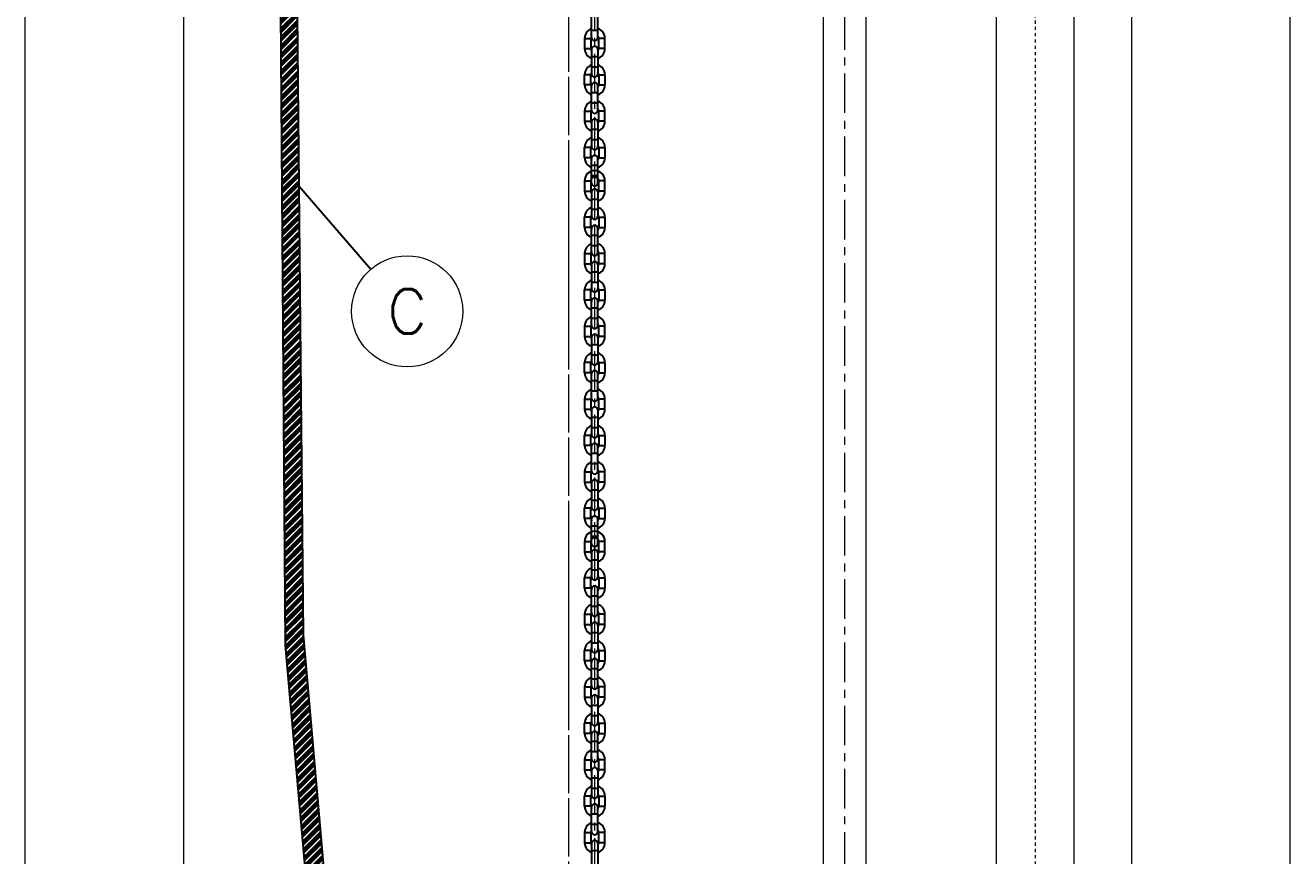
# Model space of a CAD drawing. Header units: millimetres. Extents: x 100 to 940, y 100 to 694.
# Drawn here: x 295.44 to 335.44, y 192.76 to 219.03 of the extents above; entities that cross this region are included whole.
import ezdxf
from ezdxf.enums import TextEntityAlignment as Align

# ---------------------------------------------------------------- set-up
doc = ezdxf.new("R2010")
doc.units = ezdxf.units.MM
doc.linetypes.add('CENTER', pattern=[2, 1.25, -0.25, 0.25, -0.25])
doc.linetypes.add('SGC_DASHDOT', pattern=[1, 0.5, -0.25, 0, -0.25])
for name, color, linetype, lineweight in [('CL', 1, 'CENTER', 9), ('OUTLINE', 6, 'Continuous', 9), ('PAREDE', 7, 'Continuous', 9), ('SGC-Anotaçoes (Dados da Peça)', 5, 'Continuous', 0), ('SGC-EIXOS', 9, 'SGC_DASHDOT', 9), ('SGC-Tubos (Desenho Bifilar)', 6, 'Continuous', 9)]:
    doc.layers.add(name, color=color, linetype=linetype, lineweight=lineweight)
doc.styles.add('SGC_Anotaçoes_Dados_da_Peça', font='txt.shx')

# ---------------------------------------------------------------- blocks, each defined once
blk = doc.blocks.new('BB-1-CA06-N10-D80-S0-L4149')
at = {"layer": 'SGC-EIXOS'}
blk.add_line((2074.67, 0), (-2074.67, 0), dxfattribs=at)
at = {"layer": 'SGC-Tubos (Desenho Bifilar)'}
for p, q in [((2055.67, 49), (-2055.67, 49)), ((2055.67, -49), (-2055.67, -49))]:
    blk.add_line(p, q, dxfattribs=at)

msp = doc.modelspace()

# ---------------------------------------------------------------- hatches: boundary and pattern name
h = msp.add_hatch()
h.set_pattern_fill('ANSI34', color=2, scale=0.01)
h.set_pattern_definition([(45, (-1446.4746, -293.94258), (-0.134703842, 0.134703842), []), (45, (-1446.4297, -293.94258), (-0.134703842, 0.134703842), []), (45, (-1446.3848, -293.94258), (-0.134703842, 0.134703842), []), (45, (-1446.3399, -293.94258), (-0.134703842, 0.134703842), [])])
h.paths.add_polyline_path([(310.063, 161.287), (310.298, 161.375), (310.515, 161.414), (310.344, 161.881), (310.011, 163.704), (309.404, 166.847), (307.531, 172.03), (306.083, 178.521), (304.229, 199.745), (303.949, 228.129), (303.748, 237.71), (302.147, 252.477), (301.67, 256.916), (301.557, 260.212), (301.394, 264.334), (301.384, 265.237), (300.885, 265.237), (300.895, 264.334), (301.199, 256.655), (303.214, 237.906), (303.45, 228.129), (303.653, 199.424), (305.557, 178.009), (307.087, 171.361), (308.763, 167.044), (309.612, 163.324), (309.864, 161.852)])

# ---------------------------------------------------------------- linework, layer by layer
at = {"color": 7, "linetype": 'Continuous'}
for p, q in [((313.353, 218.643), (313.353, 219.416)), ((313.551, 218.643), (313.551, 219.416)), ((313.13, 218.617), (313.13, 218.292)), ((313.327, 218.617), (313.327, 218.292)), ((313.577, 218.292), (313.577, 218.617)), ((313.775, 218.292), (313.775, 218.617)), ((313.353, 218.266), (313.353, 217.493)), ((313.551, 218.266), (313.551, 217.493)), ((313.13, 217.142), (313.13, 217.467)), ((313.327, 217.142), (313.327, 217.467)), ((313.577, 217.467), (313.577, 217.142)), ((313.775, 217.467), (313.775, 217.142)), ((313.353, 216.343), (313.353, 217.116)), ((313.551, 216.343), (313.551, 217.116)), ((313.13, 216.317), (313.13, 215.992)), ((313.327, 216.317), (313.327, 215.992)), ((313.577, 215.992), (313.577, 216.317)), ((313.775, 215.992), (313.775, 216.317)), ((313.353, 215.966), (313.353, 215.193)), ((313.551, 215.966), (313.551, 215.193)), ((313.13, 214.842), (313.13, 215.167)), ((313.327, 214.842), (313.327, 215.167)), ((313.353, 214.043), (313.353, 214.816)), ((313.551, 214.043), (313.551, 214.816)), ((313.577, 215.167), (313.577, 214.842)), ((313.775, 215.167), (313.775, 214.842)), ((313.13, 214.109), (313.13, 213.784)), ((313.327, 214.109), (313.327, 213.784)), ((313.577, 213.784), (313.577, 214.109)), ((313.775, 213.784), (313.775, 214.109)), ((313.353, 213.758), (313.353, 212.985)), ((313.551, 213.758), (313.551, 212.985)), ((313.13, 212.634), (313.13, 212.959)), ((313.327, 212.634), (313.327, 212.959)), ((313.577, 212.959), (313.577, 212.634)), ((313.775, 212.959), (313.775, 212.634)), ((313.353, 211.835), (313.353, 212.608)), ((313.551, 211.835), (313.551, 212.608)), ((313.13, 211.809), (313.13, 211.484)), ((313.327, 211.809), (313.327, 211.484)), ((313.577, 211.484), (313.577, 211.809)), ((313.775, 211.484), (313.775, 211.809)), ((313.353, 211.458), (313.353, 210.685)), ((313.551, 211.458), (313.551, 210.685)), ((313.13, 210.334), (313.13, 210.659)), ((313.327, 210.334), (313.327, 210.659)), ((313.577, 210.659), (313.577, 210.334)), ((313.775, 210.659), (313.775, 210.334)), ((313.353, 209.535), (313.353, 210.308)), ((313.551, 209.535), (313.551, 210.308)), ((313.13, 209.509), (313.13, 209.184)), ((313.327, 209.509), (313.327, 209.184)), ((313.577, 209.184), (313.577, 209.509)), ((313.775, 209.184), (313.775, 209.509)), ((313.353, 209.158), (313.353, 208.385)), ((313.551, 209.158), (313.551, 208.385)), ((313.13, 208.034), (313.13, 208.359)), ((313.327, 208.034), (313.327, 208.359)), ((313.353, 207.235), (313.353, 208.008)), ((313.551, 207.235), (313.551, 208.008)), ((313.577, 208.359), (313.577, 208.034)), ((313.775, 208.359), (313.775, 208.034)), ((313.13, 207.209), (313.13, 206.884)), ((313.327, 207.209), (313.327, 206.884)), ((313.577, 206.884), (313.577, 207.209)), ((313.775, 206.884), (313.775, 207.209)), ((313.353, 206.858), (313.353, 206.085)), ((313.551, 206.858), (313.551, 206.085)), ((313.13, 205.734), (313.13, 206.059)), ((313.327, 205.734), (313.327, 206.059)), ((313.577, 206.059), (313.577, 205.734)), ((313.775, 206.059), (313.775, 205.734)), ((313.353, 204.935), (313.353, 205.708)), ((313.551, 204.935), (313.551, 205.708)), ((313.13, 204.909), (313.13, 204.584)), ((313.327, 204.909), (313.327, 204.584)), ((313.577, 204.584), (313.577, 204.909)), ((313.775, 204.584), (313.775, 204.909)), ((313.353, 204.558), (313.353, 203.785)), ((313.551, 204.558), (313.551, 203.785)), ((313.13, 203.434), (313.13, 203.759)), ((313.327, 203.434), (313.327, 203.759)), ((313.577, 203.759), (313.577, 203.434)), ((313.775, 203.759), (313.775, 203.434)), ((313.353, 202.635), (313.353, 203.408)), ((313.551, 202.635), (313.551, 203.408)), ((313.13, 202.701), (313.13, 202.376)), ((313.327, 202.701), (313.327, 202.376)), ((313.577, 202.376), (313.577, 202.701)), ((313.775, 202.376), (313.775, 202.701)), ((313.353, 202.35), (313.353, 201.578)), ((313.551, 202.35), (313.551, 201.578)), ((313.13, 201.226), (313.13, 201.551)), ((313.327, 201.226), (313.327, 201.551)), ((313.353, 200.428), (313.353, 201.2)), ((313.551, 200.428), (313.551, 201.2)), ((313.577, 201.551), (313.577, 201.226)), ((313.775, 201.551), (313.775, 201.226)), ((313.13, 200.401), (313.13, 200.076)), ((313.327, 200.401), (313.327, 200.076)), ((313.577, 200.076), (313.577, 200.401)), ((313.775, 200.076), (313.775, 200.401)), ((313.353, 200.05), (313.353, 199.278)), ((313.551, 200.05), (313.551, 199.278)), ((313.13, 198.926), (313.13, 199.251)), ((313.327, 198.926), (313.327, 199.251)), ((313.577, 199.251), (313.577, 198.926)), ((313.775, 199.251), (313.775, 198.926)), ((313.353, 198.128), (313.353, 198.9)), ((313.551, 198.128), (313.551, 198.9)), ((313.13, 198.101), (313.13, 197.776)), ((313.327, 198.101), (313.327, 197.776)), ((313.577, 197.776), (313.577, 198.101)), ((313.775, 197.776), (313.775, 198.101)), ((313.353, 197.75), (313.353, 196.978)), ((313.551, 197.75), (313.551, 196.978)), ((313.13, 196.626), (313.13, 196.951)), ((313.327, 196.626), (313.327, 196.951)), ((313.577, 196.951), (313.577, 196.626)), ((313.775, 196.951), (313.775, 196.626)), ((313.353, 195.828), (313.353, 196.6)), ((313.551, 195.828), (313.551, 196.6)), ((313.13, 195.801), (313.13, 195.476)), ((313.327, 195.801), (313.327, 195.476)), ((313.577, 195.476), (313.577, 195.801)), ((313.775, 195.476), (313.775, 195.801)), ((313.353, 195.45), (313.353, 194.678)), ((313.551, 195.45), (313.551, 194.678)), ((313.13, 194.326), (313.13, 194.651)), ((313.327, 194.326), (313.327, 194.651)), ((313.577, 194.651), (313.577, 194.326)), ((313.775, 194.651), (313.775, 194.326)), ((313.353, 193.528), (313.353, 194.3)), ((313.551, 193.528), (313.551, 194.3)), ((313.13, 193.501), (313.13, 193.176)), ((313.327, 193.501), (313.327, 193.176)), ((313.577, 193.176), (313.577, 193.501)), ((313.775, 193.176), (313.775, 193.501)), ((313.353, 193.15), (313.353, 192.378)), ((313.551, 193.15), (313.551, 192.378))]:
    msp.add_line(p, q, dxfattribs=at)
at = {"color": 9, "linetype": 'Continuous'}
for p, q in [((313.551, 218.867), (313.353, 218.867)), ((313.13, 218.617), (313.327, 218.617)), ((313.775, 218.617), (313.577, 218.617)), ((313.13, 218.292), (313.327, 218.292)), ((313.353, 218.042), (313.551, 218.042)), ((313.775, 218.292), (313.577, 218.292)), ((313.353, 217.717), (313.551, 217.717)), ((313.327, 217.467), (313.13, 217.467)), ((313.577, 217.467), (313.775, 217.467)), ((313.327, 217.142), (313.13, 217.142)), ((313.551, 216.892), (313.353, 216.892)), ((313.577, 217.142), (313.775, 217.142)), ((313.551, 216.567), (313.353, 216.567)), ((313.13, 216.317), (313.327, 216.317)), ((313.775, 216.317), (313.577, 216.317)), ((313.13, 215.992), (313.327, 215.992)), ((313.353, 215.742), (313.551, 215.742)), ((313.775, 215.992), (313.577, 215.992)), ((313.353, 215.417), (313.551, 215.417)), ((313.327, 215.167), (313.13, 215.167)), ((313.327, 214.842), (313.13, 214.842)), ((313.577, 215.167), (313.775, 215.167)), ((313.577, 214.842), (313.775, 214.842)), ((313.551, 214.592), (313.353, 214.592)), ((313.13, 214.109), (313.327, 214.109)), ((313.551, 214.267), (313.353, 214.267)), ((313.775, 214.109), (313.577, 214.109)), ((313.13, 213.784), (313.327, 213.784)), ((313.775, 213.784), (313.577, 213.784)), ((313.353, 213.534), (313.551, 213.534)), ((313.353, 213.209), (313.551, 213.209)), ((313.327, 212.959), (313.13, 212.959)), ((313.577, 212.959), (313.775, 212.959)), ((313.327, 212.634), (313.13, 212.634)), ((313.577, 212.634), (313.775, 212.634)), ((313.551, 212.384), (313.353, 212.384)), ((313.551, 212.059), (313.353, 212.059)), ((313.13, 211.809), (313.327, 211.809)), ((313.775, 211.809), (313.577, 211.809)), ((313.13, 211.484), (313.327, 211.484)), ((313.353, 211.234), (313.551, 211.234)), ((313.775, 211.484), (313.577, 211.484)), ((313.353, 210.909), (313.551, 210.909)), ((313.327, 210.659), (313.13, 210.659)), ((313.577, 210.659), (313.775, 210.659)), ((313.327, 210.334), (313.13, 210.334)), ((313.551, 210.084), (313.353, 210.084)), ((313.577, 210.334), (313.775, 210.334)), ((313.551, 209.759), (313.353, 209.759)), ((313.13, 209.509), (313.327, 209.509)), ((313.775, 209.509), (313.577, 209.509)), ((313.13, 209.184), (313.327, 209.184)), ((313.353, 208.934), (313.551, 208.934)), ((313.775, 209.184), (313.577, 209.184)), ((313.353, 208.609), (313.551, 208.609)), ((313.327, 208.359), (313.13, 208.359)), ((313.327, 208.034), (313.13, 208.034)), ((313.577, 208.359), (313.775, 208.359)), ((313.577, 208.034), (313.775, 208.034)), ((313.551, 207.784), (313.353, 207.784)), ((313.13, 207.209), (313.327, 207.209)), ((313.551, 207.459), (313.353, 207.459)), ((313.775, 207.209), (313.577, 207.209)), ((313.13, 206.884), (313.327, 206.884)), ((313.775, 206.884), (313.577, 206.884)), ((313.353, 206.634), (313.551, 206.634)), ((313.327, 206.059), (313.13, 206.059)), ((313.353, 206.309), (313.551, 206.309)), ((313.577, 206.059), (313.775, 206.059)), ((313.327, 205.734), (313.13, 205.734)), ((313.577, 205.734), (313.775, 205.734)), ((313.551, 205.484), (313.353, 205.484)), ((313.13, 204.909), (313.327, 204.909)), ((313.551, 205.159), (313.353, 205.159)), ((313.775, 204.909), (313.577, 204.909)), ((313.13, 204.584), (313.327, 204.584)), ((313.775, 204.584), (313.577, 204.584)), ((313.353, 204.334), (313.551, 204.334)), ((313.353, 204.009), (313.551, 204.009)), ((313.327, 203.759), (313.13, 203.759)), ((313.577, 203.759), (313.775, 203.759)), ((313.327, 203.434), (313.13, 203.434)), ((313.577, 203.434), (313.775, 203.434)), ((313.551, 203.184), (313.353, 203.184)), ((313.551, 202.859), (313.353, 202.859)), ((313.13, 202.701), (313.327, 202.701)), ((313.775, 202.701), (313.577, 202.701)), ((313.13, 202.376), (313.327, 202.376)), ((313.353, 202.126), (313.551, 202.126)), ((313.775, 202.376), (313.577, 202.376)), ((313.353, 201.801), (313.551, 201.801)), ((313.327, 201.551), (313.13, 201.551)), ((313.327, 201.226), (313.13, 201.226)), ((313.577, 201.551), (313.775, 201.551)), ((313.577, 201.226), (313.775, 201.226)), ((313.551, 200.976), (313.353, 200.976)), ((313.13, 200.401), (313.327, 200.401)), ((313.551, 200.651), (313.353, 200.651)), ((313.775, 200.401), (313.577, 200.401)), ((313.13, 200.076), (313.327, 200.076)), ((313.775, 200.076), (313.577, 200.076)), ((313.353, 199.826), (313.551, 199.826)), ((313.327, 199.251), (313.13, 199.251)), ((313.353, 199.501), (313.551, 199.501)), ((313.577, 199.251), (313.775, 199.251)), ((313.327, 198.926), (313.13, 198.926)), ((313.577, 198.926), (313.775, 198.926)), ((313.551, 198.676), (313.353, 198.676)), ((313.13, 198.101), (313.327, 198.101)), ((313.551, 198.351), (313.353, 198.351)), ((313.775, 198.101), (313.577, 198.101)), ((313.13, 197.776), (313.327, 197.776)), ((313.775, 197.776), (313.577, 197.776)), ((313.353, 197.526), (313.551, 197.526)), ((313.353, 197.201), (313.551, 197.201)), ((313.327, 196.951), (313.13, 196.951)), ((313.577, 196.951), (313.775, 196.951)), ((313.327, 196.626), (313.13, 196.626)), ((313.577, 196.626), (313.775, 196.626)), ((313.551, 196.376), (313.353, 196.376)), ((313.551, 196.051), (313.353, 196.051)), ((313.13, 195.801), (313.327, 195.801)), ((313.775, 195.801), (313.577, 195.801)), ((313.13, 195.476), (313.327, 195.476)), ((313.353, 195.226), (313.551, 195.226)), ((313.775, 195.476), (313.577, 195.476)), ((313.353, 194.901), (313.551, 194.901)), ((313.327, 194.651), (313.13, 194.651)), ((313.577, 194.651), (313.775, 194.651)), ((313.327, 194.326), (313.13, 194.326)), ((313.551, 194.076), (313.353, 194.076)), ((313.577, 194.326), (313.775, 194.326)), ((313.551, 193.751), (313.353, 193.751)), ((313.13, 193.501), (313.327, 193.501)), ((313.775, 193.501), (313.577, 193.501)), ((313.13, 193.176), (313.327, 193.176)), ((313.353, 192.926), (313.551, 192.926)), ((313.775, 193.176), (313.577, 193.176))]:
    msp.add_line(p, q, dxfattribs=at)
at = {"color": 5}
msp.add_line((306.365, 211.31), (304.089, 213.937), dxfattribs=at)
at = {"color": 2}
for points in [[(300.885, 265.237), (300.895, 264.334), (300.961, 262.685), (301.058, 260.212), (301.199, 256.655), (301.648, 252.477), (303.214, 237.906), (303.45, 228.129), (303.653, 199.424), (305.557, 178.009), (307.087, 171.361), (308.763, 167.044), (309.612, 163.324), (309.864, 161.852), (310.072, 161.291)], [(301.384, 265.237), (301.394, 264.334), (301.46, 262.685), (301.557, 260.212), (301.67, 256.916), (302.147, 252.477), (303.748, 237.71), (303.949, 228.129), (304.229, 199.745), (306.083, 178.521), (307.531, 172.03), (309.404, 166.847), (310.011, 163.704), (310.344, 161.881), (310.527, 161.416)]]:
    msp.add_lwpolyline(points, dxfattribs=at)
at = {"color": 7, "linetype": 'Continuous'}
for centre, radius, start, end in [((313.452, 218.617), 0.323, 107.8475, 180), ((313.452, 218.617), 0.323, 0, 72.1525), ((313.452, 218.617), 0.125, 142.2678, 180), ((313.452, 218.643), 0.0988, 180, 0), ((313.452, 218.617), 0.125, 0, 37.7322), ((313.452, 218.292), 0.323, 180, 252.1525), ((313.452, 218.292), 0.125, 180, 217.7322), ((313.452, 218.266), 0.0988, 0, 180), ((313.452, 218.292), 0.323, 287.8475, 0), ((313.452, 218.292), 0.125, 322.2678, 0), ((313.452, 217.467), 0.323, 107.8475, 180), ((313.452, 217.467), 0.323, 0, 72.1525), ((313.452, 217.467), 0.125, 142.2678, 180), ((313.452, 217.493), 0.0988, 180, 0), ((313.452, 217.116), 0.0988, 0, 180), ((313.452, 217.467), 0.125, 0, 37.7322), ((313.452, 217.142), 0.323, 180, 252.1525), ((313.452, 217.142), 0.125, 180, 217.7322), ((313.452, 217.142), 0.323, 287.8475, 0), ((313.452, 217.142), 0.125, 322.2678, 0), ((313.452, 216.317), 0.323, 107.8475, 180), ((313.452, 216.317), 0.323, 0, 72.1525), ((313.452, 216.317), 0.125, 142.2678, 180), ((313.452, 216.343), 0.0988, 180, 0), ((313.452, 215.966), 0.0988, 0, 180), ((313.452, 216.317), 0.125, 0, 37.7322), ((313.452, 215.992), 0.323, 180, 252.1525), ((313.452, 215.992), 0.125, 180, 217.7322), ((313.452, 215.992), 0.323, 287.8475, 0), ((313.452, 215.992), 0.125, 322.2678, 0), ((313.452, 215.167), 0.323, 107.8475, 180), ((313.452, 215.167), 0.125, 142.2678, 180), ((313.452, 215.167), 0.323, 0, 72.1525), ((313.452, 215.167), 0.125, 0, 37.7322), ((313.452, 214.842), 0.323, 180, 252.1525), ((313.452, 214.842), 0.125, 180, 217.7322), ((313.452, 215.193), 0.0988, 180, 0), ((313.452, 214.816), 0.0988, 0, 180), ((313.452, 214.842), 0.323, 287.8475, 0), ((313.452, 214.842), 0.125, 322.2678, 0), ((313.452, 214.109), 0.323, 0, 180), ((313.452, 214.109), 0.125, 0, 180), ((313.452, 214.043), 0.0988, 180, 0), ((313.452, 213.784), 0.323, 180, 252.1525), ((313.452, 213.784), 0.125, 180, 217.7322), ((313.452, 213.758), 0.0988, 0, 180), ((313.452, 213.784), 0.323, 287.8475, 0), ((313.452, 213.784), 0.125, 322.2678, 0), ((313.452, 212.959), 0.323, 107.8475, 180), ((313.452, 212.959), 0.323, 0, 72.1525), ((313.452, 212.959), 0.125, 142.2678, 180), ((313.452, 212.985), 0.0988, 180, 0), ((313.452, 212.959), 0.125, 0, 37.7322), ((313.452, 212.634), 0.323, 180, 252.1525), ((313.452, 212.634), 0.125, 180, 217.7322), ((313.452, 212.608), 0.0988, 0, 180), ((313.452, 212.634), 0.323, 287.8475, 0), ((313.452, 212.634), 0.125, 322.2678, 0), ((313.452, 211.809), 0.323, 107.8475, 180), ((313.452, 211.809), 0.323, 0, 72.1525), ((313.452, 211.809), 0.125, 142.2678, 180), ((313.452, 211.835), 0.0988, 180, 0), ((313.452, 211.809), 0.125, 0, 37.7322), ((313.452, 211.484), 0.323, 180, 252.1525), ((313.452, 211.484), 0.125, 180, 217.7322), ((313.452, 211.458), 0.0988, 0, 180), ((313.452, 211.484), 0.323, 287.8475, 0), ((313.452, 211.484), 0.125, 322.2678, 0), ((313.452, 210.659), 0.323, 107.8475, 180), ((313.452, 210.659), 0.323, 0, 72.1525), ((313.452, 210.659), 0.125, 142.2678, 180), ((313.452, 210.685), 0.0988, 180, 0), ((313.452, 210.308), 0.0988, 0, 180), ((313.452, 210.659), 0.125, 0, 37.7322), ((313.452, 210.334), 0.323, 180, 252.1525), ((313.452, 210.334), 0.125, 180, 217.7322), ((313.452, 210.334), 0.323, 287.8475, 0), ((313.452, 210.334), 0.125, 322.2678, 0), ((313.452, 209.509), 0.323, 107.8475, 180), ((313.452, 209.509), 0.323, 0, 72.1525), ((313.452, 209.509), 0.125, 142.2678, 180), ((313.452, 209.535), 0.0988, 180, 0), ((313.452, 209.158), 0.0988, 0, 180), ((313.452, 209.509), 0.125, 0, 37.7322), ((313.452, 209.184), 0.323, 180, 252.1525), ((313.452, 209.184), 0.125, 180, 217.7322), ((313.452, 209.184), 0.323, 287.8475, 0), ((313.452, 209.184), 0.125, 322.2678, 0), ((313.452, 208.359), 0.323, 107.8475, 180), ((313.452, 208.359), 0.125, 142.2678, 180), ((313.452, 208.359), 0.323, 0, 72.1525), ((313.452, 208.359), 0.125, 0, 37.7322), ((313.452, 208.034), 0.323, 180, 252.1525), ((313.452, 208.034), 0.125, 180, 217.7322), ((313.452, 208.385), 0.0988, 180, 0), ((313.452, 208.008), 0.0988, 0, 180), ((313.452, 208.034), 0.323, 287.8475, 0), ((313.452, 208.034), 0.125, 322.2678, 0), ((313.452, 207.209), 0.323, 107.8475, 180), ((313.452, 207.209), 0.125, 142.2678, 180), ((313.452, 207.235), 0.0988, 180, 0), ((313.452, 207.209), 0.323, 0, 72.1525), ((313.452, 207.209), 0.125, 0, 37.7322), ((313.452, 206.884), 0.323, 180, 252.1525), ((313.452, 206.884), 0.125, 180, 217.7322), ((313.452, 206.858), 0.0988, 0, 180), ((313.452, 206.884), 0.323, 287.8475, 0), ((313.452, 206.884), 0.125, 322.2678, 0), ((313.452, 206.059), 0.323, 107.8475, 180), ((313.452, 206.059), 0.125, 142.2678, 180), ((313.452, 206.085), 0.0988, 180, 0), ((313.452, 206.059), 0.323, 0, 72.1525), ((313.452, 206.059), 0.125, 0, 37.7322), ((313.452, 205.734), 0.323, 180, 252.1525), ((313.452, 205.734), 0.125, 180, 217.7322), ((313.452, 205.708), 0.0988, 0, 180), ((313.452, 205.734), 0.323, 287.8475, 0), ((313.452, 205.734), 0.125, 322.2678, 0), ((313.452, 204.909), 0.323, 107.8475, 180), ((313.452, 204.909), 0.323, 0, 72.1525), ((313.452, 204.909), 0.125, 142.2678, 180), ((313.452, 204.935), 0.0988, 180, 0), ((313.452, 204.909), 0.125, 0, 37.7322), ((313.452, 204.584), 0.323, 180, 252.1525), ((313.452, 204.584), 0.125, 180, 217.7322), ((313.452, 204.558), 0.0988, 0, 180), ((313.452, 204.584), 0.323, 287.8475, 0), ((313.452, 204.584), 0.125, 322.2678, 0), ((313.452, 203.759), 0.323, 107.8475, 180), ((313.452, 203.759), 0.323, 0, 72.1525), ((313.452, 203.759), 0.125, 142.2678, 180), ((313.452, 203.785), 0.0988, 180, 0), ((313.452, 203.759), 0.125, 0, 37.7322), ((313.452, 203.434), 0.323, 180, 252.1525), ((313.452, 203.434), 0.125, 180, 217.7322), ((313.452, 203.408), 0.0988, 0, 180), ((313.452, 203.434), 0.323, 287.8475, 0), ((313.452, 203.434), 0.125, 322.2678, 0), ((313.452, 202.701), 0.323, 0, 180), ((313.452, 202.701), 0.125, 0, 180), ((313.452, 202.635), 0.0988, 180, 0), ((313.452, 202.35), 0.0988, 0, 180), ((313.452, 202.376), 0.323, 180, 252.1525), ((313.452, 202.376), 0.125, 180, 217.7322), ((313.452, 202.376), 0.323, 287.8475, 0), ((313.452, 202.376), 0.125, 322.2678, 0), ((313.452, 201.551), 0.323, 107.8475, 180), ((313.452, 201.551), 0.125, 142.2678, 180), ((313.452, 201.551), 0.323, 0, 72.1525), ((313.452, 201.551), 0.125, 0, 37.7322), ((313.452, 201.226), 0.323, 180, 252.1525), ((313.452, 201.226), 0.125, 180, 217.7322), ((313.452, 201.578), 0.0988, 180, 0), ((313.452, 201.2), 0.0988, 0, 180), ((313.452, 201.226), 0.323, 287.8475, 0), ((313.452, 201.226), 0.125, 322.2678, 0), ((313.452, 200.401), 0.323, 107.8475, 180), ((313.452, 200.401), 0.125, 142.2678, 180), ((313.452, 200.428), 0.0988, 180, 0), ((313.452, 200.401), 0.323, 0, 72.1525), ((313.452, 200.401), 0.125, 0, 37.7322), ((313.452, 200.076), 0.323, 180, 252.1525), ((313.452, 200.076), 0.125, 180, 217.7322), ((313.452, 200.05), 0.0988, 0, 180), ((313.452, 200.076), 0.323, 287.8475, 0), ((313.452, 200.076), 0.125, 322.2678, 0), ((313.452, 199.251), 0.323, 107.8475, 180), ((313.452, 199.251), 0.125, 142.2678, 180), ((313.452, 199.278), 0.0988, 180, 0), ((313.452, 199.251), 0.323, 0, 72.1525), ((313.452, 199.251), 0.125, 0, 37.7322), ((313.452, 198.926), 0.323, 180, 252.1525), ((313.452, 198.926), 0.125, 180, 217.7322), ((313.452, 198.9), 0.0988, 0, 180), ((313.452, 198.926), 0.323, 287.8475, 0), ((313.452, 198.926), 0.125, 322.2678, 0), ((313.452, 198.101), 0.323, 107.8475, 180), ((313.452, 198.101), 0.323, 0, 72.1525), ((313.452, 198.101), 0.125, 142.2678, 180), ((313.452, 198.128), 0.0988, 180, 0), ((313.452, 198.101), 0.125, 0, 37.7322), ((313.452, 197.776), 0.323, 180, 252.1525), ((313.452, 197.776), 0.125, 180, 217.7322), ((313.452, 197.75), 0.0988, 0, 180), ((313.452, 197.776), 0.323, 287.8475, 0), ((313.452, 197.776), 0.125, 322.2678, 0), ((313.452, 196.951), 0.323, 107.8475, 180), ((313.452, 196.951), 0.323, 0, 72.1525), ((313.452, 196.951), 0.125, 142.2678, 180), ((313.452, 196.978), 0.0988, 180, 0), ((313.452, 196.951), 0.125, 0, 37.7322), ((313.452, 196.626), 0.323, 180, 252.1525), ((313.452, 196.626), 0.125, 180, 217.7322), ((313.452, 196.6), 0.0988, 0, 180), ((313.452, 196.626), 0.323, 287.8475, 0), ((313.452, 196.626), 0.125, 322.2678, 0), ((313.452, 195.801), 0.323, 107.8475, 180), ((313.452, 195.801), 0.323, 0, 72.1525), ((313.452, 195.801), 0.125, 142.2678, 180), ((313.452, 195.828), 0.0988, 180, 0), ((313.452, 195.801), 0.125, 0, 37.7322), ((313.452, 195.476), 0.323, 180, 252.1525), ((313.452, 195.476), 0.125, 180, 217.7322), ((313.452, 195.45), 0.0988, 0, 180), ((313.452, 195.476), 0.323, 287.8475, 0), ((313.452, 195.476), 0.125, 322.2678, 0), ((313.452, 194.651), 0.323, 107.8475, 180), ((313.452, 194.651), 0.323, 0, 72.1525), ((313.452, 194.651), 0.125, 142.2678, 180), ((313.452, 194.678), 0.0988, 180, 0), ((313.452, 194.651), 0.125, 0, 37.7322), ((313.452, 194.326), 0.323, 180, 252.1525), ((313.452, 194.326), 0.125, 180, 217.7322), ((313.452, 194.3), 0.0988, 0, 180), ((313.452, 194.326), 0.323, 287.8475, 0), ((313.452, 194.326), 0.125, 322.2678, 0), ((313.452, 193.501), 0.323, 107.8475, 180), ((313.452, 193.501), 0.323, 0, 72.1525), ((313.452, 193.501), 0.125, 142.2678, 180), ((313.452, 193.528), 0.0988, 180, 0), ((313.452, 193.15), 0.0988, 0, 180), ((313.452, 193.501), 0.125, 0, 37.7322), ((313.452, 193.176), 0.323, 180, 252.1525), ((313.452, 193.176), 0.125, 180, 217.7322), ((313.452, 193.176), 0.323, 287.8475, 0), ((313.452, 193.176), 0.125, 322.2678, 0)]:
    msp.add_arc(centre, radius, start, end, dxfattribs=at)
at = {"layer": 'CL', "color": 1, "linetype": 'CENTER'}
msp.add_line((321.365, 156.258), (321.365, 275.499), dxfattribs=at)
at = {"layer": 'CL'}
for p, q in [((312.627, 209.557), (312.627, 237.572)), ((312.627, 198.147), (312.627, 226.162)), ((313.452, 210.882), (313.452, 226.237)), ((313.452, 199.474), (313.452, 214.829)), ((312.627, 186.739), (312.627, 214.754)), ((312.627, 175.331), (312.627, 203.346)), ((313.452, 188.066), (313.452, 203.421))]:
    msp.add_line(p, q, dxfattribs=at)
at = {"layer": 'OUTLINE'}
for p, q in [((320.69, 157.36), (320.69, 271.772)), ((322.04, 157.404), (322.04, 271.772))]:
    msp.add_line(p, q, dxfattribs=at)
at = {"layer": 'PAREDE'}
for p, q in [((295.436, 145.847), (295.436, 274.272)), ((300.436, 271.772), (300.436, 150.847)), ((330.436, 271.772), (330.436, 150.847)), ((335.436, 267.267), (335.436, 145.847))]:
    msp.add_line(p, q, dxfattribs=at)
at = {"layer": 'SGC-Anotaçoes (Dados da Peça)'}
msp.add_circle((307.516, 209.982), 1.758, dxfattribs=at)

# ---------------------------------------------------------------- block references
at = {"layer": 'SGC-Tubos (Desenho Bifilar)', "xscale": 0.025, "yscale": 0.025, "zscale": 0.025, "rotation": 89.99999999999999}
msp.add_blockref('BB-1-CA06-N10-D80-S0-L4149', (327.379, 212.714), dxfattribs=at)

# ---------------------------------------------------------------- texts
at = {"layer": 'SGC-Anotaçoes (Dados da Peça)', "style": 'SGC_Anotaçoes_Dados_da_Peça'}
msp.add_text('C', height=1.406, dxfattribs=at).set_placement((307.516, 209.982), align=Align.MIDDLE_CENTER)

doc.saveas('drawing.dxf')
